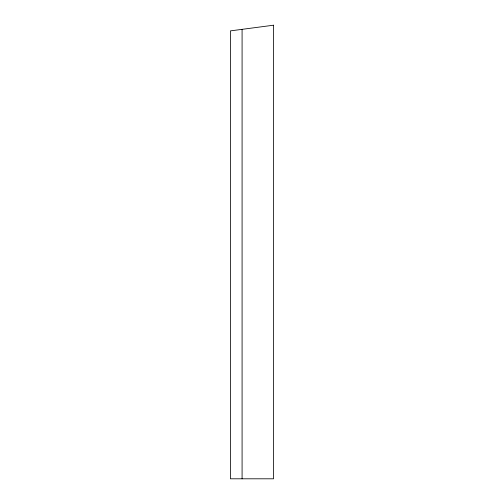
<?xml version="1.0" encoding="UTF-8"?>
<svg xmlns="http://www.w3.org/2000/svg" width="504" height="504" viewBox="0 0 504 504"><rect width="100%" height="100%" fill="white"/><g stroke="black" fill="none" stroke-linecap="round" stroke-linejoin="round"><path stroke-width="0.76" d="M242.084 478.8L242.084 29.345M273.565 25.2L230.435 30.876L230.435 478.8L273.565 478.8L273.565 25.2"/></g></svg>
